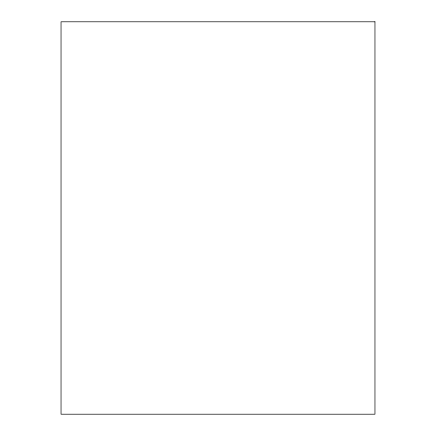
<?xml version="1.0" encoding="UTF-8"?>
<svg xmlns="http://www.w3.org/2000/svg" width="436" height="436" viewBox="0 0 436 436"><rect width="100%" height="100%" fill="white"/><g stroke="black" fill="none" stroke-linecap="round" stroke-linejoin="round"><path stroke-width="0.65" d="M374.96 21.8L61.04 21.8L61.04 414.2L374.96 414.2L374.96 21.8"/></g></svg>
